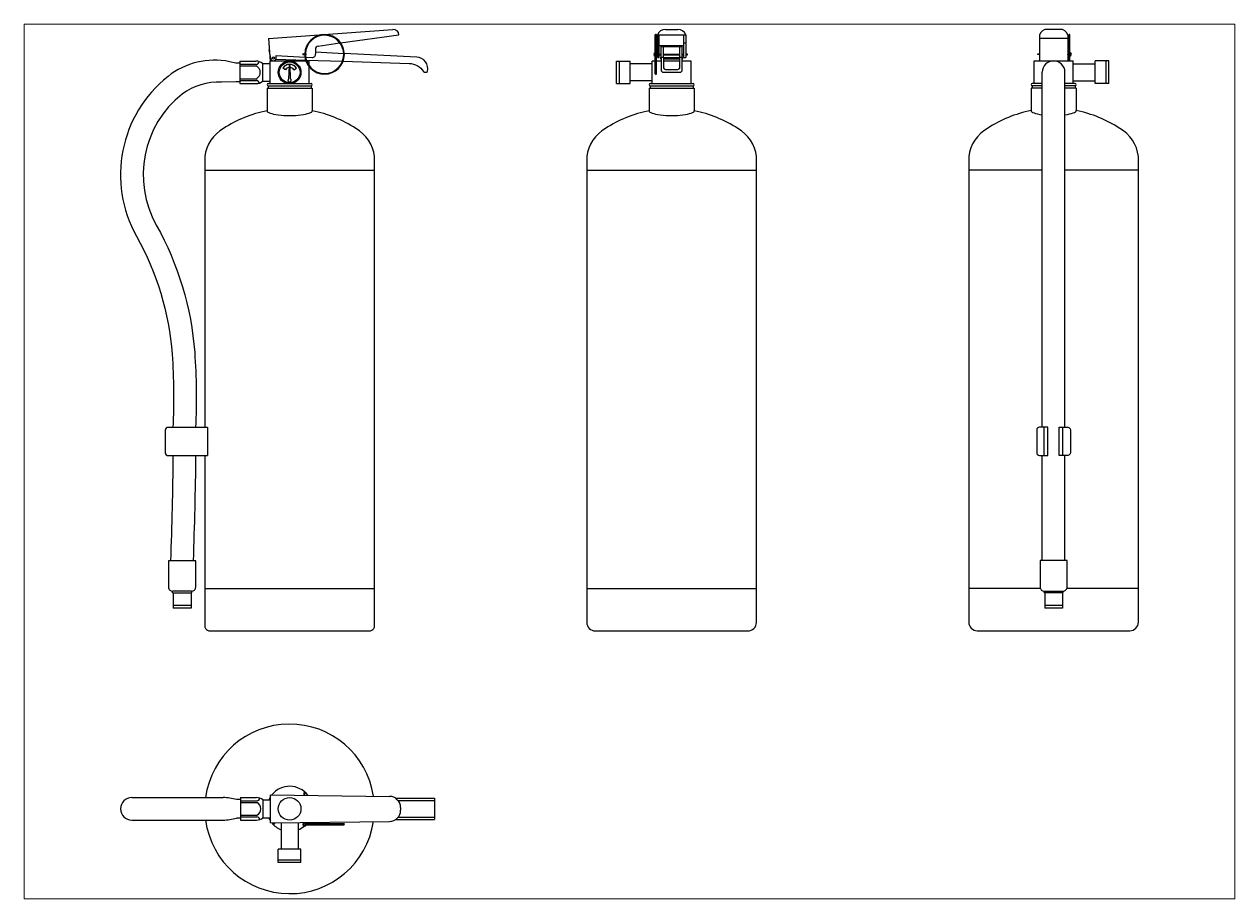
# Paper-space layout 'dwgmodels.com' of a CAD drawing. Header units: millimetres. Extents: x 0 to 257, y 5 to 190.
# The model-space entities are those that its viewports show. They can reach past a viewport. Long polylines and large blocks are cut down to what shows.
import ezdxf

# ---------------------------------------------------------------- set-up
doc = ezdxf.new("R2010")
doc.units = ezdxf.units.MM
doc.layers.add('dwgmodels.com', color=250, linetype='Continuous')

# ---------------------------------------------------------------- blocks, each defined once
blk = doc.blocks.new('Fire Extinguisher_side_dwgmodels.com')
at = {"color": 0}
for p, q in [((-14.97, 419.16), (73.06, 425.56)), ((36.09, 416.07), (77.34, 421.86)), ((-14.97, 419.16), (-13.81, 403.2)), ((-13.37, 405.18), (-14.39, 411.18)), ((18.19, 411.3), (18.41, 408.28)), ((20.25, 413.85), (35.6, 416.01)), ((-35.22, 403.2), (-23.83, 403.2)), ((-35.22, 403.2), (-35.22, 387.2)), ((11.53, 403.2), (-13.86, 403.2)), ((-13.86, 387.2), (-13.86, 403.2)), ((-9.59, 404.62), (11.29, 403.94)), ((-9.58, 407.08), (10.85, 405.98)), ((-9.46, 405.48), (-9.58, 407.08)), ((9.58, 408.36), (11.41, 408.36)), ((11.41, 407.67), (9.58, 407.67)), ((11.29, 405.95), (15.88, 405.7)), ((11.75, 403.92), (37.38, 403.08)), ((13.86, 403.2), (12, 403.2)), ((13.86, 399.78), (13.86, 403.2)), ((18.3, 409.71), (38.25, 408.65)), ((-35.22, 399.75), (-23.54, 399.75)), ((-35.1, 400.88), (-23.54, 400.88)), ((-19.22, 401.48), (-13.86, 401.48)), ((-19.22, 401.48), (-19.22, 388.92)), ((-2.89, 397), (-4.79, 398.18)), ((2.89, 397), (4.79, 398.18)), ((13.86, 387.2), (13.86, 399.07)), ((-35.22, 390.65), (-23.54, 390.65)), ((-35.22, 387.2), (-23.83, 387.2)), ((-35.1, 389.52), (-23.54, 389.52)), ((-19.22, 388.92), (-13.86, 388.92)), ((-15.2, 387.2), (15.2, 387.2)), ((-15.2, 385.6), (-15.2, 384)), ((-15.2, 385.6), (15.2, 385.6)), ((15.2, 385.6), (15.2, 384)), ((-16, 384), (16, 384)), ((-16, 384), (-16, 368)), ((16, 384), (16, 368)), ((-60, 326), (60, 326)), ((-82.86, 26.96), (-82.86, 28)), ((-82.86, 26.96), (-69.26, 26.96)), ((-69.46, 28), (-82.66, 28)), ((-82.35, 26.96), (-82.35, 16)), ((-69.78, 26.96), (-69.78, 16)), ((-69.26, 26.96), (-69.26, 28)), ((-59.93, 30), (60.07, 30)), ((-82.35, 18.15), (-69.78, 18.15)), ((-69.78, 16), (-82.35, 16))]:
    blk.add_line(p, q, dxfattribs=at)
for points in [[(-35.29, 401.8), (-37.95, 401.8), (-42.59, 402.75, 0.221592), (-86.04, 392.35, 0.368254), (-108.27, 279.23, -0.110132), (-83.15, 195.73, -0.031281), (-82.62, 144, 1.053637)], [(37.84, 403.06), (84.5, 401.52, -0.246805), (94.74, 395.85, 0.43613), (97.56, 395.85, 0.479518), (89.89, 405.9), (38.69, 408.63)], [(0.68, 390.64), (0.31, 399.91, 0.921151), (-0.38, 399.91), (-0.7, 390.64)], [(-35.29, 388.6), (-37.95, 388.6), (-48.21, 388.19, 0.176974), (-76.09, 379.82, 0.368254), (-94.32, 287.06, -0.110132), (-67.19, 196.9, -0.030795), (-66.6, 144, -0.030795)], [(-16, 368, 0.097205), (-46.85, 355.47, 0.239427), (-60, 335.64), (-60, 144)], [(-60, 124), (-60, 2.61, 0.224832), (-57.16, 0), (57.16, 0, 0.224832), (60, 2.61), (60, 335.64, 0.239427), (46.85, 355.47, 0.097205), (16, 368)], [(-58, 144), (-86, 144, 0.414214), (-88, 142), (-88, 126, 0.414214), (-86, 124), (-58, 124)], [(-69.46, 28, 0.414214), (-66.46, 31), (-66.46, 49.6), (-85.66, 49.6), (-85.66, 31, 0.414214), (-82.66, 28)]]:
    blk.add_lwpolyline(points, format="xyb", dxfattribs=at)
blk.add_lwpolyline([(-58, 144), (-58, 124)], dxfattribs=at)
for centre, radius in [((-11.42, 405.34), 0.818), ((0, 395.2), 8), ((0, 395.2), 7.35)]:
    blk.add_circle(centre, radius, dxfattribs=at)
for centre, radius, start, end in [((24.71, 407.92), 14, 181.02547, 178.22043), ((24.71, 407.92), 13.56, 181.05848, 178.16313), ((73.35, 421.57), 4, 4.1612, 94.1612), ((20.58, 411.47), 2.4, 97.99051, 184.1612), ((-23.98, 395.75), 7.45, 50.21268, 88.81165), ((-23.6, 402.85), 1.98, 271.9881, 358.95264), ((-11.42, 405.34), 1.96, 184.1612, 4.1612), ((9.58, 408.02), 0.343, 90, 270), ((11.41, 408.02), 0.343, 270, 90), ((16.01, 408.1), 2.4, 266.92009, 4.1612), ((-25.9, 395.2), 5.13, 297.45336, 62.54664), ((0, 395.2), 5.65, 31.91625, 148.08375), ((0, 395.2), 3.41, 97.24157, 148.08375), ((0, 395.2), 3.41, 31.91625, 83.95262), ((-23.98, 394.65), 7.45, 271.18835, 309.78732), ((-23.6, 387.55), 1.98, 1.04736, 88.0119), ((-15.2, 386.4), 0.8, 90, 270), ((0, 389.63), 1.22, 124.6063, 55.80088), ((15.2, 386.4), 0.8, 270, 90), ((-2951.75, 155.26), 2869.63, 357.88985, 359.37581), ((-2950.16, 155.26), 2884.04, 357.9004, 359.37893)]:
    blk.add_arc(centre, radius, start, end, dxfattribs=at)
blk.add_ellipse((0, 368), major_axis=(-16, 0), ratio=0.208077, start_param=0, end_param=3.141593, dxfattribs=at)
blk = doc.blocks.new('Fire Extinguisher_front_dwgmodels.com')
at = {"color": 0}
for p, q in [((-11.55, 394.12), (-11.55, 421.72)), ((-10.75, 394.12), (-10.75, 421.72)), ((-10, 421.86), (-10, 405.7)), ((-10, 421.86), (10, 421.86)), ((-8.71, 405.7), (-8.71, 421.86)), ((-4.36, 425.51), (4.36, 425.51)), ((8.71, 405.7), (8.71, 421.86)), ((10, 421.86), (10, 405.7)), ((-10, 416.02), (-8.71, 416.02)), ((-8.71, 414.26), (8.71, 414.26)), ((-7.47, 405.9), (-7.47, 413.55)), ((-7.47, 413.55), (7.47, 413.55)), ((-5.87, 405.9), (-5.87, 413.55)), ((5.87, 405.9), (5.87, 413.55)), ((7.47, 405.9), (7.47, 413.55)), ((8.71, 416.02), (10, 416.02)), ((-38.97, 403.2), (-29.37, 403.2)), ((-38.97, 387.2), (-38.97, 403.2)), ((-37.06, 403.2), (-37.06, 387.2)), ((-29.37, 387.2), (-29.37, 403.2)), ((-11.55, 403.2), (-13.86, 403.2)), ((-13.86, 387.2), (-13.86, 403.2)), ((-7.47, 403.2), (-10.75, 403.2)), ((-10.48, 408.15), (-10.19, 408.34)), ((-10.25, 408.02), (-10, 408.02)), ((-10.01, 407.68), (-10, 407.68)), ((-10, 405.7), (-8.71, 405.7)), ((-8.71, 408.02), (-7.47, 408.02)), ((-8.71, 407.68), (-7.47, 407.68)), ((-7.47, 405.9), (-5.87, 405.9)), ((-5.87, 408.02), (5.87, 408.02)), ((-5.87, 407.68), (5.87, 407.68)), ((-5.87, 405.67), (5.87, 405.67)), ((-5.87, 404.88), (5.87, 404.88)), ((5.87, 403.2), (-5.87, 403.2)), ((5.87, 405.9), (7.47, 405.9)), ((7.47, 408.02), (8.71, 408.02)), ((7.47, 407.68), (8.71, 407.68)), ((13.86, 403.2), (7.47, 403.2)), ((8.71, 405.7), (10, 405.7)), ((13.86, 387.2), (13.86, 403.2)), ((-13.86, 401.2), (-29.37, 401.2)), ((-38.97, 387.2), (-29.37, 387.2)), ((-13.7, 389.2), (-29.37, 389.2)), ((-15.2, 387.2), (15.2, 387.2)), ((-15.2, 385.6), (-15.2, 384)), ((-15.2, 385.6), (15.2, 385.6)), ((15.2, 385.6), (15.2, 384)), ((-16, 384), (-16, 368)), ((-16, 384), (16, 384)), ((16, 384), (16, 368)), ((-60, 326), (60, 326)), ((-59.93, 30), (60.07, 30))]:
    blk.add_line(p, q, dxfattribs=at)
for points in [[(-7.47, 405.9), (-7.47, 396.84, 0.414214), (-5.87, 395.24), (5.87, 395.24, 0.414214), (7.47, 396.84), (7.47, 405.9)], [(-5.87, 405.9), (-5.87, 398.92, 0.414214), (-4.27, 397.32), (4.27, 397.32, 0.414214), (5.87, 398.92), (5.87, 405.9)], [(10, 407.68), (11.18, 407.68, 0.781871), (11.18, 408.02), (10, 408.02)], [(-16, 368, 0.097205), (-46.85, 355.47, 0.239427), (-60, 335.64), (-60, 6, 0.414214), (-54, 0), (54, 0, 0.414214), (60, 6), (60, 335.64, 0.239427), (46.85, 355.47, 0.097205), (16, 368)]]:
    blk.add_lwpolyline(points, format="xyb", dxfattribs=at)
for centre, radius, start, end in [((-11.15, 421.52), 0.447, 26.56505, 153.43495), ((-4.79, 419.98), 5.54, 85.5505, 160.16259), ((4.79, 419.98), 5.54, 19.83741, 94.4495), ((-11.33, 407.85), 1.25, 99.82678, 260.17322), ((-11.33, 407.85), 0.907, 103.61561, 256.38439), ((-11.33, 407.85), 1.25, 23.3018, 62.03711), ((-11.33, 407.85), 0.907, 19.22262, 49.70239), ((-11.33, 407.85), 0.907, 310.29761, 0), ((-11.33, 407.85), 1.25, 297.96289, 348.18987), ((-10.2, 407.8), 0.229, 103.02631, 172.77279), ((-10.01, 407.57), 0.107, 87.06918, 167.70589), ((-7.07, 405.35), 0.904, 116.68624, 243.31376), ((7.07, 405.35), 0.904, 296.68624, 63.31376), ((-11.15, 394.32), 0.447, 206.56505, 333.43495), ((-15.2, 386.4), 0.8, 90, 270), ((15.2, 386.4), 0.8, 270, 90)]:
    blk.add_arc(centre, radius, start, end, dxfattribs=at)
blk.add_ellipse((0, 368), major_axis=(-16, 0), ratio=0.208077, start_param=0, end_param=3.141593, dxfattribs=at)
blk = doc.blocks.new('Fire Extinguisher_back_dwgmodels.com')
at = {"color": 0}
for p, q in [((-10, 421.39), (-10, 403.2)), ((4.36, 425.51), (-4.36, 425.51)), ((10, 421.39), (10, 403.2)), ((10.75, 403.2), (10.75, 421.72)), ((11.55, 403.2), (11.55, 421.72)), ((10, 419.16), (-10, 419.16)), ((-13.86, 387.2), (-13.86, 403.2)), ((-13.86, 403.2), (13.86, 403.2)), ((-10, 408.02), (-11.18, 408.02)), ((-10, 407.68), (-11.18, 407.68)), ((10.25, 408.02), (10, 408.02)), ((10.01, 407.68), (10, 407.68)), ((10.48, 408.15), (10.19, 408.34)), ((13.86, 387.2), (13.86, 403.2)), ((38.97, 403.2), (29.37, 403.2)), ((29.37, 387.2), (29.37, 403.2)), ((37.06, 403.2), (37.06, 387.2)), ((38.97, 387.2), (38.97, 403.2)), ((-8, 144), (-8, 395.2)), ((8, 144), (8, 395.2)), ((13.86, 401.2), (29.37, 401.2)), ((-8, 387.2), (-15.2, 387.2)), ((-8, 385.6), (-15.2, 385.6)), ((-15.2, 385.6), (-15.2, 384)), ((15.2, 387.2), (8, 387.2)), ((15.2, 385.6), (8, 385.6)), ((13.7, 389.2), (29.37, 389.2)), ((15.2, 385.6), (15.2, 384)), ((38.97, 387.2), (29.37, 387.2)), ((-8, 384), (-16, 384)), ((-16, 384), (-16, 368)), ((16, 384), (8, 384)), ((16, 384), (16, 368)), ((-8, 326), (-60, 326)), ((60, 326), (8, 326)), ((-6.6, 124), (-6.6, 144)), ((-4, 124), (-4, 144)), ((4, 124), (4, 144)), ((6.6, 124), (6.6, 144)), ((-8, 49.6), (-8, 124)), ((8, 49.6), (8, 124)), ((-9.6, 49.6), (-9.6, 49.6)), ((9.6, 49.6), (9.6, 49.6)), ((-9.43, 30), (-59.93, 30)), ((-6.8, 26.96), (-6.8, 28)), ((-6.8, 26.96), (6.8, 26.96)), ((-6.28, 26.96), (-6.28, 16)), ((6.28, 26.96), (6.28, 16)), ((6.8, 26.96), (6.8, 28)), ((60.07, 30), (9.43, 30)), ((-6.28, 18.15), (6.28, 18.15)), ((6.28, 16), (-6.28, 16))]:
    blk.add_line(p, q, dxfattribs=at)
for points in [[(-16, 368, 0.097205), (-46.85, 355.47, 0.239427), (-60, 335.64), (-60, 6, 0.414214), (-54, 0), (54, 0, 0.414214), (60, 6), (60, 335.64, 0.239427), (46.85, 355.47, 0.097205), (16, 368)], [(-4, 144), (-9.94, 144, 0.414214), (-11.94, 142), (-11.94, 126, 0.414214), (-9.94, 124), (-4, 124)], [(4, 144), (9.94, 144, -0.414214), (11.94, 142), (11.94, 126, -0.414214), (9.94, 124), (4, 124)], [(6.6, 28, 0.414214), (9.6, 31), (9.6, 49.6), (-9.6, 49.6), (-9.6, 31, 0.414214), (-6.6, 28)]]:
    blk.add_lwpolyline(points, format="xyb", dxfattribs=at)
blk.add_lwpolyline([(-6.6, 28), (6.6, 28)], dxfattribs=at)
for centre, radius, start, end in [((-4.86, 420.27), 5.26, 84.50721, 167.76125), ((4.86, 420.27), 5.26, 12.23875, 95.49279), ((11.15, 421.52), 0.447, 26.56505, 153.43495), ((-11.14, 407.85), 0.177, 103.95838, 256.04162), ((0, 395.2), 8, 0, 180), ((10.01, 407.57), 0.107, 12.29411, 92.93082), ((11.33, 407.85), 1.25, 191.81013, 242.03711), ((11.33, 407.85), 1.25, 117.96289, 156.6982), ((10.2, 407.8), 0.229, 7.22721, 76.97369), ((11.33, 407.85), 0.907, 180, 229.70239), ((11.33, 407.85), 0.907, 130.29761, 160.77738), ((11.33, 407.85), 1.25, 279.82678, 80.17322), ((11.33, 407.85), 0.907, 283.61561, 76.38439), ((-15.2, 386.4), 0.8, 90, 270), ((15.2, 386.4), 0.8, 270, 90)]:
    blk.add_arc(centre, radius, start, end, dxfattribs=at)
for start_param, end_param in [(0, 1.047198), (2.094395, 3.141593)]:
    blk.add_ellipse((0, 368), major_axis=(-16, 0), ratio=0.208077, start_param=start_param, end_param=end_param, dxfattribs=at)
blk = doc.blocks.new('Fire Extinguisher_top_dwgmodels.com')
at = {"color": 0}
for p, q in [((-13.51, -10), (-13.51, 10)), ((-13.51, 10), (70.6, 8.86)), ((10.31, 9.68), (10.31, 11.5)), ((10.66, 9.67), (10.66, 11.5)), ((-111.65, 8), (-46.96, 8)), ((-34.94, 6.6), (-37.6, 6.6)), ((-34.87, 8), (-34.87, -8)), ((-34.87, 8), (-23.48, 8)), ((-34.87, 4.55), (-23.19, 4.55)), ((-34.75, 5.68), (-23.19, 5.68)), ((-18.87, 6.28), (-18.87, -6.28)), ((-18.87, 6.28), (-13.51, 6.28)), ((74.98, 7.47), (102.49, 7.47)), ((76.72, 5.87), (102.49, 5.87)), ((78.49, 0.86), (78.49, -0.86)), ((102.49, 7.47), (102.49, -7.47)), ((-111.65, -8), (-46.96, -8)), ((-34.94, -6.6), (-37.6, -6.6)), ((-34.87, -4.55), (-23.19, -4.55)), ((-34.87, -8), (-23.48, -8)), ((-34.75, -5.68), (-23.19, -5.68)), ((-18.87, -6.28), (-13.51, -6.28)), ((74.98, -7.47), (102.49, -7.47)), ((76.72, -5.87), (102.49, -5.87)), ((-13.51, -10), (70.6, -8.86)), ((-6, -9.9), (-6, -28.4)), ((6, -9.73), (6, -28.4)), ((10.31, -9.69), (10.31, -9.68)), ((10.66, -9.93), (10.66, -9.67)), ((10.78, -10.15), (10.98, -9.86)), ((10.91, -10.42), (38.51, -10.42)), ((10.91, -11.22), (38.51, -11.22)), ((-8, -38), (-8, -28.4)), ((8, -28.4), (-8, -28.4)), ((8, -38), (8, -28.4)), ((-8, -36.1), (8, -36.1)), ((8, -38), (-8, -38))]:
    blk.add_line(p, q, dxfattribs=at)
blk.add_circle((0, 0), 8, dxfattribs=at)
for centre, radius, start, end in [((0, 0), 60, 8.63634, 172.33774), ((0, 0), 16, 147.62977, 156.90324), ((0, 0), 16, 37.06115, 141.38095), ((10.49, 11.46), 0.177, 14.08515, 165.91485), ((70.49, 0.86), 8, 0, 89.22105), ((-111.65, 0), 8, 90, 270), ((-48.91, -37.02), 45.07, 75.45516, 87.51639), ((-23.63, 0.55), 7.45, 50.21268, 88.81165), ((-23.25, 7.65), 1.98, 271.9881, 358.95264), ((-25.55, 0), 5.13, 297.45336, 62.54664), ((0, 0), 60, 187.66226, 351.36366), ((-48.91, 37.02), 45.07, 272.48361, 284.54484), ((-23.63, -0.55), 7.45, 271.18835, 309.78732), ((-23.25, -7.65), 1.98, 1.04736, 88.0119), ((0, 0), 16, 203.09676, 212.37023), ((70.49, -0.86), 8, 270.77895, 0), ((0, 0), 16, 218.61905, 247.97569), ((-11.23, -9.92), 0.819, 184.1848, 357.37311), ((0, 0), 16, 292.02431, 310.05582), ((10.49, -11.01), 1.25, 101.81013, 350.17322), ((10.49, -11.01), 0.907, 90, 346.38439), ((10.21, -9.68), 0.107, 282.29411, 2.93082), ((10.44, -9.88), 0.229, 277.22721, 346.97369), ((11.11, -10.82), 0.447, 116.56505, 243.43495), ((0, 0), 16, 312.00128, 315.45352), ((10.49, -11.01), 0.907, 40.29761, 70.77738), ((10.49, -11.01), 1.25, 27.96289, 66.6982), ((0, 0), 16, 319.34614, 322.93885), ((38.31, -10.82), 0.447, 296.56505, 63.43495)]:
    blk.add_arc(centre, radius, start, end, dxfattribs=at)

msp = doc.modelspace()

# ---------------------------------------------------------------- block references
at = {"layer": 'dwgmodels.com'}
for name, p in [('Fire Extinguisher_side_dwgmodels.com', (215.57, 228.87)), ('Fire Extinguisher_front_dwgmodels.com', (485.84, 228.87)), ('Fire Extinguisher_back_dwgmodels.com', (756.1, 228.98)), ('Fire Extinguisher_top_dwgmodels.com', (215.57, 102.94))]:
    msp.add_blockref(name, p, dxfattribs=at)

psp = doc.layouts.new('dwgmodels.com')

# ---------------------------------------------------------------- viewports
at = {"layer": 'dwgmodels.com'}
psp.add_viewport(center=(128.26, 97.64), size=(256.95, 185.6463), view_center_point=(456.03, 348.73), view_height=618.8275, dxfattribs=at)

doc.saveas('drawing.dxf')
